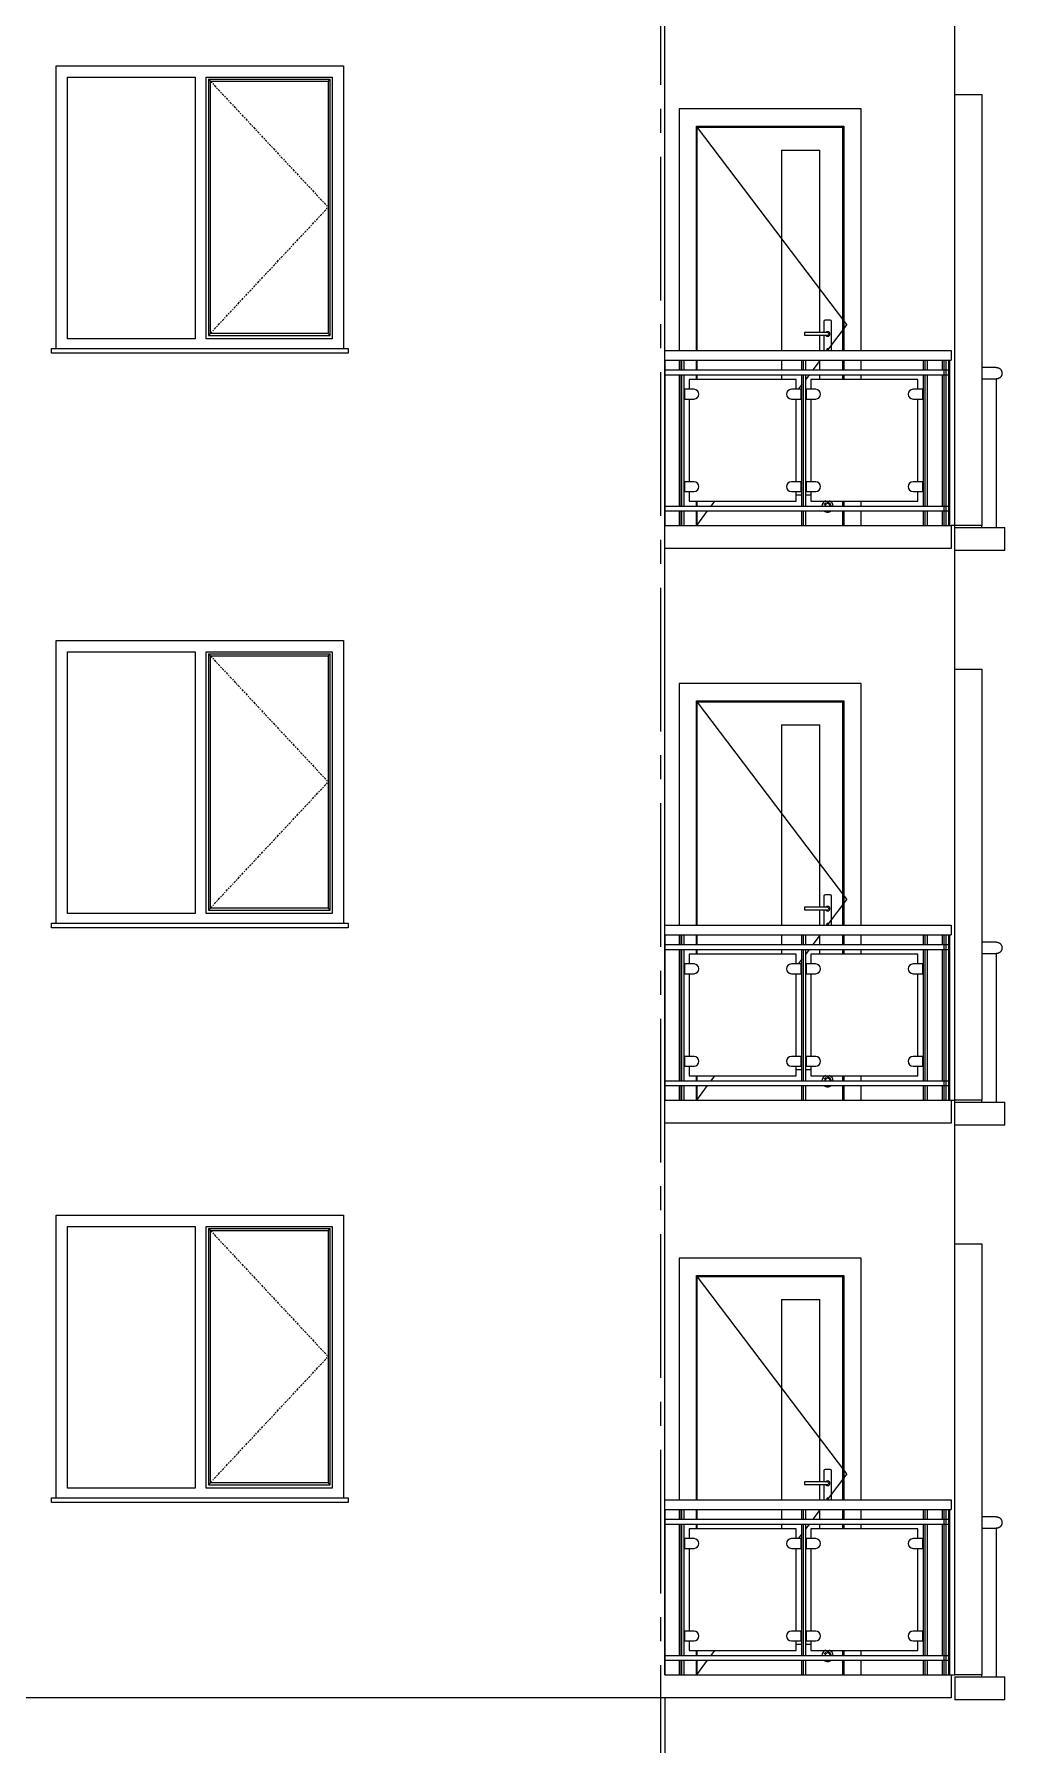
# Model space of a CAD drawing. Header units: millimetres. Extents: x 1373 to 40779, y 1939 to 6439.
# Drawn here: x 32062 to 32569, y 3839 to 4732 of the extents above; entities that cross this region are included whole.
import ezdxf

# ---------------------------------------------------------------- set-up
doc = ezdxf.new("R2010")
doc.units = ezdxf.units.MM
doc.linetypes.add('Center', pattern=[3, 1.2, -0.6, 0.6, -0.6])
doc.linetypes.add('IMPORT-CENTER2', pattern=[112.5, 75, -12.5, 12.5, -12.5])
for name, color, linetype, lineweight in [('A-DOOR', 31, 'Continuous', 18), ('A-DOOR-FRAM', 31, 'Continuous', 18), ('A-FLOR', 192, 'Continuous', 30), ('A-FLOR-HRAL', 11, 'Continuous', 18), ('A-GLAZ', 151, 'Continuous', 18), ('A-WALL', 20, 'Continuous', 9), ('S-GRID', 252, 'IMPORT-CENTER2', 5)]:
    doc.layers.add(name, color=color, linetype=linetype, lineweight=lineweight)

msp = doc.modelspace()

# ---------------------------------------------------------------- linework, layer by layer
at = {"layer": 'A-DOOR'}
for p, q in [((32486.24, 4580.76), (32407.74, 4684.26)), ((32484.24, 4683.76), (32408.24, 4683.76)), ((32408.24, 4567.2), (32408.24, 4683.76)), ((32484.24, 4683.76), (32484.24, 4567.2)), ((32452.24, 4671.76), (32452.24, 4567.2)), ((32452.24, 4671.76), (32472.24, 4671.76)), ((32472.24, 4576.42), (32472.24, 4671.76)), ((32474.24, 4582.28), (32474.24, 4576.44)), ((32477.57, 4582.95), (32474.91, 4582.95)), ((32478.24, 4567.2), (32478.24, 4582.28)), ((32475.24, 4576.46), (32464.24, 4576.46)), ((32464.24, 4576.46), (32464.24, 4575.76)), ((32464.24, 4575.76), (32464.24, 4575.06)), ((32464.24, 4575.06), (32475.24, 4575.06)), ((32472.24, 4567.2), (32472.24, 4575.08)), ((32474.24, 4575.08), (32474.24, 4567.2)), ((32475.25, 4576.46), (32475.24, 4576.46)), ((32475.24, 4575.06), (32475.28, 4575.06)), ((32475.29, 4576.46), (32475.25, 4576.46)), ((32475.28, 4575.06), (32475.32, 4575.06)), ((32475.33, 4576.46), (32475.29, 4576.46)), ((32475.32, 4575.06), (32475.36, 4575.06)), ((32475.37, 4576.46), (32475.33, 4576.46)), ((32475.36, 4575.06), (32475.4, 4575.06)), ((32475.41, 4576.46), (32475.37, 4576.46)), ((32475.4, 4575.06), (32475.44, 4575.06)), ((32475.45, 4576.46), (32475.41, 4576.46)), ((32475.44, 4575.06), (32475.48, 4575.06)), ((32475.49, 4576.46), (32475.45, 4576.46)), ((32475.48, 4575.06), (32475.52, 4575.06)), ((32475.53, 4576.46), (32475.49, 4576.46)), ((32475.52, 4575.06), (32475.56, 4575.06)), ((32475.57, 4576.46), (32475.53, 4576.46)), ((32475.56, 4575.06), (32475.59, 4575.06)), ((32475.6, 4576.46), (32475.57, 4576.46)), ((32475.59, 4575.06), (32475.63, 4575.06)), ((32475.64, 4576.46), (32475.6, 4576.46)), ((32475.63, 4575.06), (32475.67, 4575.06)), ((32475.68, 4576.46), (32475.64, 4576.46)), ((32475.67, 4575.06), (32475.7, 4575.06)), ((32475.71, 4576.46), (32475.68, 4576.46)), ((32475.7, 4575.06), (32475.74, 4575.06)), ((32475.75, 4576.46), (32475.71, 4576.46)), ((32475.74, 4575.06), (32475.77, 4575.06)), ((32475.78, 4576.46), (32475.75, 4576.46)), ((32475.77, 4575.06), (32475.81, 4575.06)), ((32475.82, 4576.46), (32475.78, 4576.46)), ((32475.81, 4575.06), (32475.84, 4575.06)), ((32475.85, 4576.46), (32475.82, 4576.46)), ((32475.84, 4575.06), (32475.87, 4575.06)), ((32475.88, 4576.46), (32475.85, 4576.46)), ((32475.87, 4575.06), (32475.9, 4575.06)), ((32475.91, 4576.46), (32475.88, 4576.46)), ((32475.9, 4575.06), (32475.93, 4575.06)), ((32475.94, 4576.46), (32475.91, 4576.46)), ((32475.93, 4575.06), (32475.96, 4575.06)), ((32475.97, 4576.46), (32475.94, 4576.46)), ((32475.96, 4575.06), (32475.99, 4575.06)), ((32475.99, 4576.46), (32475.97, 4576.46)), ((32476.02, 4576.46), (32475.99, 4576.46)), ((32475.99, 4575.06), (32476.01, 4575.06)), ((32476.01, 4575.06), (32476.04, 4575.06)), ((32476.04, 4576.46), (32476.02, 4576.46)), ((32476.07, 4576.46), (32476.04, 4576.46)), ((32476.04, 4575.06), (32476.06, 4575.06)), ((32476.06, 4575.06), (32476.08, 4575.06)), ((32476.09, 4576.46), (32476.07, 4576.46)), ((32476.08, 4575.06), (32476.1, 4575.06)), ((32476.11, 4576.46), (32476.09, 4576.46)), ((32486.24, 4580.76), (32476.1, 4567.2)), ((32476.1, 4575.06), (32476.12, 4575.06)), ((32476.13, 4576.46), (32476.11, 4576.46)), ((32476.12, 4575.06), (32476.14, 4575.06)), ((32476.15, 4576.46), (32476.13, 4576.46)), ((32476.14, 4575.06), (32476.16, 4575.06)), ((32476.16, 4576.46), (32476.15, 4576.46)), ((32476.18, 4576.46), (32476.16, 4576.46)), ((32476.16, 4575.06), (32476.17, 4575.06)), ((32476.17, 4575.06), (32476.19, 4575.06)), ((32476.19, 4576.46), (32476.18, 4576.46)), ((32476.2, 4576.46), (32476.19, 4576.46)), ((32476.19, 4575.06), (32476.2, 4575.06)), ((32476.21, 4576.46), (32476.2, 4576.46)), ((32476.2, 4575.06), (32476.21, 4575.06)), ((32476.22, 4576.46), (32476.21, 4576.46)), ((32476.21, 4575.06), (32476.22, 4575.06)), ((32476.23, 4576.46), (32476.22, 4576.46)), ((32476.22, 4575.06), (32476.23, 4575.06)), ((32476.24, 4576.46), (32476.23, 4576.46)), ((32476.23, 4576.46), (32476.23, 4576.46)), ((32476.23, 4575.06), (32476.23, 4575.06)), ((32476.23, 4575.06), (32476.24, 4575.06)), ((32476.24, 4576.46), (32476.24, 4576.46)), ((32476.24, 4576.46), (32476.24, 4576.46)), ((32476.24, 4575.06), (32476.24, 4575.06)), ((32476.24, 4575.06), (32476.24, 4575.06)), ((32408.24, 4557.04), (32408.24, 4562.12)), ((32408.24, 4551.96), (32408.24, 4554.5)), ((32452.24, 4562.12), (32452.24, 4557.04)), ((32452.24, 4554.5), (32452.24, 4551.96)), ((32466.61, 4554.5), (32464.66, 4551.9)), ((32472.31, 4562.12), (32468.51, 4557.04)), ((32472.24, 4557.04), (32472.24, 4562.12)), ((32472.24, 4551.96), (32472.24, 4554.5)), ((32484.24, 4562.12), (32484.24, 4557.04)), ((32484.24, 4554.5), (32484.24, 4551.96)), ((32462.76, 4549.35), (32460.91, 4546.88)), ((32413.44, 4483.38), (32407.74, 4475.76)), ((32408.24, 4485.92), (32408.24, 4488.46)), ((32408.24, 4475.76), (32408.24, 4483.38)), ((32417.24, 4488.46), (32415.34, 4485.92)), ((32459.9, 4491.76), (32462.76, 4491.76)), ((32464.66, 4491.76), (32467.52, 4491.76)), ((32484.24, 4488.46), (32484.24, 4485.92)), ((32484.24, 4483.38), (32484.24, 4475.76)), ((32486.24, 4280.76), (32407.74, 4384.26)), ((32484.24, 4383.76), (32408.24, 4383.76)), ((32408.24, 4267.2), (32408.24, 4383.76)), ((32484.24, 4383.76), (32484.24, 4267.2)), ((32452.24, 4371.76), (32452.24, 4267.2)), ((32452.24, 4371.76), (32472.24, 4371.76)), ((32472.24, 4276.42), (32472.24, 4371.76)), ((32474.24, 4282.28), (32474.24, 4276.43)), ((32477.57, 4282.95), (32474.91, 4282.95)), ((32486.24, 4280.76), (32476.1, 4267.2)), ((32478.24, 4267.2), (32478.24, 4282.28)), ((32475.24, 4276.46), (32464.24, 4276.46)), ((32464.24, 4276.46), (32464.24, 4275.76)), ((32464.24, 4275.76), (32464.24, 4275.06)), ((32464.24, 4275.06), (32475.24, 4275.06)), ((32472.24, 4267.2), (32472.24, 4275.08)), ((32474.24, 4275.08), (32474.24, 4267.2)), ((32475.25, 4276.46), (32475.24, 4276.46)), ((32475.24, 4275.06), (32475.28, 4275.06)), ((32475.29, 4276.46), (32475.25, 4276.46)), ((32475.28, 4275.06), (32475.32, 4275.06)), ((32475.33, 4276.46), (32475.29, 4276.46)), ((32475.32, 4275.06), (32475.36, 4275.06)), ((32475.37, 4276.46), (32475.33, 4276.46)), ((32475.36, 4275.06), (32475.4, 4275.06)), ((32475.41, 4276.46), (32475.37, 4276.46)), ((32475.4, 4275.06), (32475.44, 4275.06)), ((32475.45, 4276.46), (32475.41, 4276.46)), ((32475.44, 4275.06), (32475.48, 4275.06)), ((32475.49, 4276.46), (32475.45, 4276.46)), ((32475.48, 4275.06), (32475.52, 4275.06)), ((32475.53, 4276.46), (32475.49, 4276.46)), ((32475.52, 4275.06), (32475.56, 4275.06)), ((32475.57, 4276.46), (32475.53, 4276.46)), ((32475.56, 4275.06), (32475.59, 4275.06)), ((32475.6, 4276.46), (32475.57, 4276.46)), ((32475.59, 4275.06), (32475.63, 4275.06)), ((32475.64, 4276.46), (32475.6, 4276.46)), ((32475.63, 4275.06), (32475.67, 4275.06)), ((32475.68, 4276.46), (32475.64, 4276.46)), ((32475.67, 4275.06), (32475.7, 4275.06)), ((32475.71, 4276.46), (32475.68, 4276.46)), ((32475.7, 4275.06), (32475.74, 4275.06)), ((32475.75, 4276.46), (32475.71, 4276.46)), ((32475.74, 4275.06), (32475.77, 4275.06)), ((32475.78, 4276.46), (32475.75, 4276.46)), ((32475.77, 4275.06), (32475.81, 4275.06)), ((32475.82, 4276.46), (32475.78, 4276.46)), ((32475.81, 4275.06), (32475.84, 4275.06)), ((32475.85, 4276.46), (32475.82, 4276.46)), ((32475.84, 4275.06), (32475.87, 4275.06)), ((32475.88, 4276.46), (32475.85, 4276.46)), ((32475.87, 4275.06), (32475.9, 4275.06)), ((32475.91, 4276.46), (32475.88, 4276.46)), ((32475.9, 4275.06), (32475.93, 4275.06)), ((32475.94, 4276.46), (32475.91, 4276.46)), ((32475.93, 4275.06), (32475.96, 4275.06)), ((32475.97, 4276.46), (32475.94, 4276.46)), ((32475.96, 4275.06), (32475.99, 4275.06)), ((32475.99, 4276.46), (32475.97, 4276.46)), ((32476.02, 4276.46), (32475.99, 4276.46)), ((32475.99, 4275.06), (32476.01, 4275.06)), ((32476.01, 4275.06), (32476.04, 4275.06)), ((32476.04, 4276.46), (32476.02, 4276.46)), ((32476.07, 4276.46), (32476.04, 4276.46)), ((32476.04, 4275.06), (32476.06, 4275.06)), ((32476.06, 4275.06), (32476.08, 4275.06)), ((32476.09, 4276.46), (32476.07, 4276.46)), ((32476.08, 4275.06), (32476.1, 4275.06)), ((32476.11, 4276.46), (32476.09, 4276.46)), ((32476.1, 4275.06), (32476.12, 4275.06)), ((32476.13, 4276.46), (32476.11, 4276.46)), ((32476.12, 4275.06), (32476.14, 4275.06)), ((32476.15, 4276.46), (32476.13, 4276.46)), ((32476.14, 4275.06), (32476.16, 4275.06)), ((32476.16, 4276.46), (32476.15, 4276.46)), ((32476.18, 4276.46), (32476.16, 4276.46)), ((32476.16, 4275.06), (32476.17, 4275.06)), ((32476.17, 4275.06), (32476.19, 4275.06)), ((32476.19, 4276.46), (32476.18, 4276.46)), ((32476.2, 4276.46), (32476.19, 4276.46)), ((32476.19, 4275.06), (32476.2, 4275.06)), ((32476.21, 4276.46), (32476.2, 4276.46)), ((32476.2, 4275.06), (32476.21, 4275.06)), ((32476.22, 4276.46), (32476.21, 4276.46)), ((32476.21, 4275.06), (32476.22, 4275.06)), ((32476.23, 4276.46), (32476.22, 4276.46)), ((32476.22, 4275.06), (32476.23, 4275.06)), ((32476.24, 4276.46), (32476.23, 4276.46)), ((32476.23, 4276.46), (32476.23, 4276.46)), ((32476.23, 4275.06), (32476.23, 4275.06)), ((32476.23, 4275.06), (32476.24, 4275.06)), ((32476.24, 4276.46), (32476.24, 4276.46)), ((32476.24, 4276.46), (32476.24, 4276.46)), ((32476.24, 4275.06), (32476.24, 4275.06)), ((32476.24, 4275.06), (32476.24, 4275.06)), ((32408.24, 4257.04), (32408.24, 4262.12)), ((32452.24, 4262.12), (32452.24, 4257.04)), ((32472.31, 4262.12), (32468.51, 4257.04)), ((32472.24, 4257.04), (32472.24, 4262.12)), ((32484.24, 4262.12), (32484.24, 4257.04)), ((32408.24, 4251.96), (32408.24, 4254.5)), ((32452.24, 4254.5), (32452.24, 4251.96)), ((32466.61, 4254.5), (32464.66, 4251.9)), ((32472.24, 4251.96), (32472.24, 4254.5)), ((32484.24, 4254.5), (32484.24, 4251.96)), ((32462.76, 4249.35), (32460.91, 4246.88)), ((32408.24, 4185.92), (32408.24, 4188.46)), ((32417.24, 4188.46), (32415.34, 4185.92)), ((32459.9, 4191.76), (32462.76, 4191.76)), ((32464.66, 4191.76), (32467.52, 4191.76)), ((32484.24, 4188.46), (32484.24, 4185.92)), ((32413.44, 4183.38), (32407.74, 4175.76)), ((32408.24, 4175.76), (32408.24, 4183.38)), ((32484.24, 4183.38), (32484.24, 4175.76)), ((32486.24, 3980.76), (32407.74, 4084.26)), ((32484.24, 4083.76), (32408.24, 4083.76)), ((32408.24, 3967.2), (32408.24, 4083.76)), ((32484.24, 4083.76), (32484.24, 3967.2)), ((32452.24, 4071.76), (32452.24, 3967.2)), ((32452.24, 4071.76), (32472.24, 4071.76)), ((32472.24, 3976.42), (32472.24, 4071.76)), ((32477.57, 3982.95), (32474.91, 3982.95)), ((32475.24, 3976.46), (32464.24, 3976.46)), ((32464.24, 3976.46), (32464.24, 3975.76)), ((32464.24, 3975.76), (32464.24, 3975.06)), ((32464.24, 3975.06), (32475.24, 3975.06)), ((32472.24, 3967.2), (32472.24, 3975.08)), ((32474.24, 3982.28), (32474.24, 3976.43)), ((32474.24, 3975.08), (32474.24, 3967.2)), ((32475.25, 3976.46), (32475.24, 3976.46)), ((32475.24, 3975.06), (32475.28, 3975.06)), ((32475.29, 3976.46), (32475.25, 3976.46)), ((32475.28, 3975.06), (32475.32, 3975.06)), ((32475.33, 3976.46), (32475.29, 3976.46)), ((32475.32, 3975.06), (32475.36, 3975.06)), ((32475.37, 3976.46), (32475.33, 3976.46)), ((32475.36, 3975.06), (32475.4, 3975.06)), ((32475.41, 3976.46), (32475.37, 3976.46)), ((32475.4, 3975.06), (32475.44, 3975.06)), ((32475.45, 3976.46), (32475.41, 3976.46)), ((32475.44, 3975.06), (32475.48, 3975.06)), ((32475.49, 3976.46), (32475.45, 3976.46)), ((32475.48, 3975.06), (32475.52, 3975.06)), ((32475.53, 3976.46), (32475.49, 3976.46)), ((32475.52, 3975.06), (32475.56, 3975.06)), ((32475.57, 3976.46), (32475.53, 3976.46)), ((32475.56, 3975.06), (32475.59, 3975.06)), ((32475.6, 3976.46), (32475.57, 3976.46)), ((32475.59, 3975.06), (32475.63, 3975.06)), ((32475.64, 3976.46), (32475.6, 3976.46)), ((32475.63, 3975.06), (32475.67, 3975.06)), ((32475.68, 3976.46), (32475.64, 3976.46)), ((32475.67, 3975.06), (32475.7, 3975.06)), ((32475.71, 3976.46), (32475.68, 3976.46)), ((32475.7, 3975.06), (32475.74, 3975.06)), ((32475.75, 3976.46), (32475.71, 3976.46)), ((32475.74, 3975.06), (32475.77, 3975.06)), ((32475.78, 3976.46), (32475.75, 3976.46)), ((32475.77, 3975.06), (32475.81, 3975.06)), ((32475.82, 3976.46), (32475.78, 3976.46)), ((32475.81, 3975.06), (32475.84, 3975.06)), ((32475.85, 3976.46), (32475.82, 3976.46)), ((32475.84, 3975.06), (32475.87, 3975.06)), ((32475.88, 3976.46), (32475.85, 3976.46)), ((32475.87, 3975.06), (32475.9, 3975.06)), ((32475.91, 3976.46), (32475.88, 3976.46)), ((32475.9, 3975.06), (32475.93, 3975.06)), ((32475.94, 3976.46), (32475.91, 3976.46)), ((32475.93, 3975.06), (32475.96, 3975.06)), ((32475.97, 3976.46), (32475.94, 3976.46)), ((32475.96, 3975.06), (32475.99, 3975.06)), ((32475.99, 3976.46), (32475.97, 3976.46)), ((32476.02, 3976.46), (32475.99, 3976.46)), ((32475.99, 3975.06), (32476.01, 3975.06)), ((32476.01, 3975.06), (32476.04, 3975.06)), ((32476.04, 3976.46), (32476.02, 3976.46)), ((32476.07, 3976.46), (32476.04, 3976.46)), ((32476.04, 3975.06), (32476.06, 3975.06)), ((32476.06, 3975.06), (32476.08, 3975.06)), ((32476.09, 3976.46), (32476.07, 3976.46)), ((32476.08, 3975.06), (32476.1, 3975.06)), ((32476.11, 3976.46), (32476.09, 3976.46)), ((32486.24, 3980.76), (32476.1, 3967.2)), ((32476.1, 3975.06), (32476.12, 3975.06)), ((32476.13, 3976.46), (32476.11, 3976.46)), ((32476.12, 3975.06), (32476.14, 3975.06)), ((32476.15, 3976.46), (32476.13, 3976.46)), ((32476.14, 3975.06), (32476.16, 3975.06)), ((32476.16, 3976.46), (32476.15, 3976.46)), ((32476.18, 3976.46), (32476.16, 3976.46)), ((32476.16, 3975.06), (32476.17, 3975.06)), ((32476.17, 3975.06), (32476.19, 3975.06)), ((32476.19, 3976.46), (32476.18, 3976.46)), ((32476.2, 3976.46), (32476.19, 3976.46)), ((32476.19, 3975.06), (32476.2, 3975.06)), ((32476.21, 3976.46), (32476.2, 3976.46)), ((32476.2, 3975.06), (32476.21, 3975.06)), ((32476.22, 3976.46), (32476.21, 3976.46)), ((32476.21, 3975.06), (32476.22, 3975.06)), ((32476.23, 3976.46), (32476.22, 3976.46)), ((32476.22, 3975.06), (32476.23, 3975.06)), ((32476.24, 3976.46), (32476.23, 3976.46)), ((32476.23, 3976.46), (32476.23, 3976.46)), ((32476.23, 3975.06), (32476.23, 3975.06)), ((32476.23, 3975.06), (32476.24, 3975.06)), ((32476.24, 3976.46), (32476.24, 3976.46)), ((32476.24, 3976.46), (32476.24, 3976.46)), ((32476.24, 3975.06), (32476.24, 3975.06)), ((32476.24, 3975.06), (32476.24, 3975.06)), ((32478.24, 3967.2), (32478.24, 3982.28)), ((32408.24, 3957.04), (32408.24, 3962.12)), ((32452.24, 3962.12), (32452.24, 3957.04)), ((32472.31, 3962.12), (32468.51, 3957.04)), ((32472.24, 3957.04), (32472.24, 3962.12)), ((32484.24, 3962.12), (32484.24, 3957.04)), ((32408.24, 3951.96), (32408.24, 3954.5)), ((32452.24, 3954.5), (32452.24, 3951.96)), ((32462.76, 3949.35), (32460.91, 3946.88)), ((32466.61, 3954.5), (32464.66, 3951.9)), ((32472.24, 3951.96), (32472.24, 3954.5)), ((32484.24, 3954.5), (32484.24, 3951.96)), ((32408.24, 3885.92), (32408.24, 3888.46)), ((32417.24, 3888.46), (32415.34, 3885.92)), ((32459.9, 3891.76), (32462.76, 3891.76)), ((32464.66, 3891.76), (32467.52, 3891.76)), ((32484.24, 3888.46), (32484.24, 3885.92)), ((32413.44, 3883.38), (32407.74, 3875.76)), ((32408.24, 3875.76), (32408.24, 3883.38)), ((32484.24, 3883.38), (32484.24, 3875.76))]:
    msp.add_line(p, q, dxfattribs=at)
for centre, radius, start, end in [((32474.91, 4582.28), 0.668, 90, 180), ((32474.91, 4582.28), 0.668, 90, 150), ((32477.57, 4582.28), 0.668, 0, 90), ((32477.57, 4582.28), 0.668, 30, 90), ((32476.24, 4575.76), 1.22, 0, 146.06559), ((32476.24, 4575.76), 1.22, 135, 146.06559), ((32476.24, 4575.76), 1.22, 213.86675, 0), ((32476.24, 4575.76), 1.22, 213.86675, 225), ((32476.24, 4575.76), 1.22, 228.37755, 255), ((32476.24, 4575.76), 1.22, 90, 120), ((32476.24, 4575.76), 0.7, 255, 300), ((32476.24, 4575.76), 0.7, 60, 104.28219), ((32476.24, 4575.76), 1.22, 270, 300), ((32476.24, 4575.76), 1.22, 45, 75), ((32476.24, 4575.76), 0.7, 0, 30), ((32476.24, 4575.76), 0.7, 330, 0), ((32476.24, 4575.76), 1.22, 318.01192, 345), ((32476.24, 4567.59), 0.5, 315, 225), ((32476.24, 4485.76), 3, 108.84984, 176.89337), ((32476.24, 4485.76), 3, 234, 270), ((32476.24, 4485.76), 1.98, 120.30198, 150.87474), ((32476.24, 4485.76), 1.5, 90, 173.21177), ((32476.24, 4485.76), 1.98, 90, 105.04376), ((32476.24, 4485.76), 1.98, 5.14943, 90), ((32476.24, 4485.76), 1.5, 6.78823, 90), ((32476.24, 4485.76), 3, 270, 306), ((32476.24, 4485.76), 3, 3.10663, 71.15016), ((32474.91, 4282.28), 0.668, 90, 180), ((32474.91, 4282.28), 0.668, 90, 150), ((32477.57, 4282.28), 0.668, 0, 90), ((32477.57, 4282.28), 0.668, 30, 90), ((32476.24, 4275.76), 1.22, 0, 146.13631), ((32476.24, 4275.76), 1.22, 135, 146.13631), ((32476.24, 4275.76), 1.22, 213.86675, 0), ((32476.24, 4275.76), 1.22, 213.86675, 255), ((32476.24, 4275.76), 1.22, 90, 118.07286), ((32476.24, 4275.76), 0.7, 60, 105), ((32476.24, 4275.76), 0.7, 255, 300), ((32476.24, 4275.76), 1.22, 270, 300), ((32476.24, 4275.76), 1.22, 45, 75), ((32476.24, 4275.76), 0.7, 0, 30), ((32476.24, 4275.76), 0.7, 330, 0), ((32476.24, 4275.76), 1.22, 318.01192, 345), ((32476.24, 4267.59), 0.5, 315, 225), ((32476.24, 4185.76), 3, 108.84984, 176.89337), ((32476.24, 4185.76), 3, 3.10663, 71.15016), ((32476.24, 4185.76), 3, 234, 270), ((32476.24, 4185.76), 1.98, 120.30198, 150.87474), ((32476.24, 4185.76), 1.5, 90, 173.21177), ((32476.24, 4185.76), 1.98, 90, 105.04376), ((32476.24, 4185.76), 1.98, 5.14943, 90), ((32476.24, 4185.76), 1.5, 6.78823, 90), ((32476.24, 4185.76), 3, 270, 306), ((32474.91, 3982.28), 0.668, 90, 180), ((32474.91, 3982.28), 0.668, 90, 150), ((32477.57, 3982.28), 0.668, 0, 90), ((32477.57, 3982.28), 0.668, 30, 90), ((32476.24, 3975.76), 1.22, 0, 146.13631), ((32476.24, 3975.76), 1.22, 135, 146.13631), ((32476.24, 3975.76), 1.22, 213.86675, 0), ((32476.24, 3975.76), 1.22, 213.86675, 255), ((32476.24, 3975.76), 1.22, 90, 120), ((32476.24, 3975.76), 0.7, 60, 105), ((32476.24, 3975.76), 0.7, 255, 300), ((32476.24, 3975.76), 1.22, 270, 300), ((32476.24, 3975.76), 1.22, 45, 75), ((32476.24, 3975.76), 0.7, 0, 30), ((32476.24, 3975.76), 0.7, 330, 0), ((32476.24, 3975.76), 1.22, 318.01192, 345), ((32476.24, 3967.59), 0.5, 315, 225), ((32476.24, 3885.76), 3, 108.84984, 176.89337), ((32476.24, 3885.76), 1.98, 120.30198, 150.87474), ((32476.24, 3885.76), 1.5, 90, 173.21177), ((32476.24, 3885.76), 1.98, 90, 105.04376), ((32476.24, 3885.76), 1.98, 5.14943, 90), ((32476.24, 3885.76), 1.5, 6.78823, 90), ((32476.24, 3885.76), 3, 3.10663, 71.15016), ((32476.24, 3885.76), 3, 234, 270), ((32476.24, 3885.76), 3, 270, 306)]:
    msp.add_arc(centre, radius, start, end, dxfattribs=at)
at = {"layer": 'A-DOOR-FRAM'}
for p, q in [((32493.74, 4693.26), (32398.74, 4693.26)), ((32398.74, 4693.26), (32398.74, 4567.2)), ((32493.74, 4567.2), (32493.74, 4693.26)), ((32407.74, 4684.26), (32484.74, 4684.26)), ((32407.74, 4567.2), (32407.74, 4684.26)), ((32408.24, 4567.2), (32408.24, 4683.76)), ((32408.24, 4683.76), (32484.24, 4683.76)), ((32484.24, 4567.2), (32484.24, 4683.76)), ((32484.74, 4684.26), (32484.74, 4567.2)), ((32398.74, 4562.12), (32398.74, 4557.04)), ((32398.74, 4554.5), (32398.74, 4485.92)), ((32407.74, 4557.04), (32407.74, 4562.12)), ((32407.74, 4551.96), (32407.74, 4554.5)), ((32408.24, 4557.04), (32408.24, 4562.12)), ((32408.24, 4551.96), (32408.24, 4554.5)), ((32484.24, 4557.04), (32484.24, 4562.12)), ((32484.24, 4551.96), (32484.24, 4554.5)), ((32484.74, 4562.12), (32484.74, 4557.04)), ((32484.74, 4554.5), (32484.74, 4551.96)), ((32493.74, 4557.04), (32493.74, 4562.12)), ((32493.74, 4551.96), (32493.74, 4554.5)), ((32398.74, 4483.38), (32398.74, 4475.76)), ((32407.74, 4485.92), (32407.74, 4488.46)), ((32407.74, 4475.76), (32407.74, 4483.38)), ((32408.24, 4485.92), (32408.24, 4488.46)), ((32408.24, 4475.76), (32408.24, 4483.38)), ((32484.24, 4485.92), (32484.24, 4488.46)), ((32484.24, 4475.76), (32484.24, 4483.38)), ((32484.74, 4488.46), (32484.74, 4485.92)), ((32484.74, 4483.38), (32484.74, 4475.76)), ((32493.74, 4485.92), (32493.74, 4488.46)), ((32493.74, 4475.76), (32493.74, 4483.38)), ((32493.74, 4393.26), (32398.74, 4393.26)), ((32398.74, 4393.26), (32398.74, 4267.2)), ((32493.74, 4267.2), (32493.74, 4393.26)), ((32407.74, 4384.26), (32484.74, 4384.26)), ((32407.74, 4267.2), (32407.74, 4384.26)), ((32408.24, 4267.2), (32408.24, 4383.76)), ((32408.24, 4383.76), (32484.24, 4383.76)), ((32484.24, 4267.2), (32484.24, 4383.76)), ((32484.74, 4384.26), (32484.74, 4267.2)), ((32398.74, 4262.12), (32398.74, 4257.04)), ((32407.74, 4257.04), (32407.74, 4262.12)), ((32408.24, 4257.04), (32408.24, 4262.12)), ((32484.24, 4257.04), (32484.24, 4262.12)), ((32484.74, 4262.12), (32484.74, 4257.04)), ((32493.74, 4257.04), (32493.74, 4262.12)), ((32398.74, 4254.5), (32398.74, 4185.92)), ((32407.74, 4251.96), (32407.74, 4254.5)), ((32408.24, 4251.96), (32408.24, 4254.5)), ((32484.24, 4251.96), (32484.24, 4254.5)), ((32484.74, 4254.5), (32484.74, 4251.96)), ((32493.74, 4251.96), (32493.74, 4254.5)), ((32407.74, 4185.92), (32407.74, 4188.46)), ((32408.24, 4185.92), (32408.24, 4188.46)), ((32484.24, 4185.92), (32484.24, 4188.46)), ((32484.74, 4188.46), (32484.74, 4185.92)), ((32493.74, 4185.92), (32493.74, 4188.46)), ((32398.74, 4183.38), (32398.74, 4175.76)), ((32407.74, 4175.76), (32407.74, 4183.38)), ((32408.24, 4175.76), (32408.24, 4183.38)), ((32484.24, 4175.76), (32484.24, 4183.38)), ((32484.74, 4183.38), (32484.74, 4175.76)), ((32493.74, 4175.76), (32493.74, 4183.38)), ((32493.74, 4093.26), (32398.74, 4093.26)), ((32398.74, 4093.26), (32398.74, 3967.2)), ((32493.74, 3967.2), (32493.74, 4093.26)), ((32407.74, 4084.26), (32484.74, 4084.26)), ((32407.74, 3967.2), (32407.74, 4084.26)), ((32408.24, 3967.2), (32408.24, 4083.76)), ((32408.24, 4083.76), (32484.24, 4083.76)), ((32484.24, 3967.2), (32484.24, 4083.76)), ((32484.74, 4084.26), (32484.74, 3967.2)), ((32398.74, 3962.12), (32398.74, 3957.04)), ((32407.74, 3957.04), (32407.74, 3962.12)), ((32408.24, 3957.04), (32408.24, 3962.12)), ((32484.24, 3957.04), (32484.24, 3962.12)), ((32484.74, 3962.12), (32484.74, 3957.04)), ((32493.74, 3957.04), (32493.74, 3962.12)), ((32398.74, 3954.5), (32398.74, 3885.92)), ((32407.74, 3951.96), (32407.74, 3954.5)), ((32408.24, 3951.96), (32408.24, 3954.5)), ((32484.24, 3951.96), (32484.24, 3954.5)), ((32484.74, 3954.5), (32484.74, 3951.96)), ((32493.74, 3951.96), (32493.74, 3954.5)), ((32407.74, 3885.92), (32407.74, 3888.46)), ((32408.24, 3885.92), (32408.24, 3888.46)), ((32484.24, 3885.92), (32484.24, 3888.46)), ((32484.74, 3888.46), (32484.74, 3885.92)), ((32493.74, 3885.92), (32493.74, 3888.46)), ((32398.74, 3883.38), (32398.74, 3875.76)), ((32407.74, 3875.76), (32407.74, 3883.38)), ((32408.24, 3875.76), (32408.24, 3883.38)), ((32484.24, 3875.76), (32484.24, 3883.38)), ((32484.74, 3883.38), (32484.74, 3875.76)), ((32493.74, 3875.76), (32493.74, 3883.38))]:
    msp.add_line(p, q, dxfattribs=at)
at = {"layer": 'A-FLOR', "color": 1, "lineweight": 20}
for p, q in [((32391.24, 4475.76), (32540.72, 4475.76)), ((32540.72, 4475.76), (32540.72, 4463.76)), ((32540.72, 4463.76), (32391.24, 4463.76)), ((32391.24, 4175.76), (32540.72, 4175.76)), ((32540.72, 4175.76), (32540.72, 4163.76)), ((32540.72, 4163.76), (32391.24, 4163.76)), ((32391.24, 3875.76), (32540.72, 3875.76)), ((32540.72, 3875.76), (32540.72, 3863.76)), ((32540.72, 3863.76), (30756.82, 3863.76))]:
    msp.add_line(p, q, dxfattribs=at)
at = {"layer": 'A-FLOR-HRAL'}
for p, q in [((32391.24, 4567.2), (32540.72, 4567.2)), ((32540.72, 4567.2), (32540.72, 4562.12)), ((32391.24, 4562.12), (32540.72, 4562.12)), ((32391.24, 4557.04), (32539.45, 4557.04)), ((32391.24, 4554.5), (32539.45, 4554.5)), ((32391.46, 4475.76), (32391.46, 4562.12)), ((32399.26, 4557.04), (32399.26, 4562.12)), ((32399.26, 4485.92), (32399.26, 4554.5)), ((32401.16, 4562.12), (32401.16, 4557.04)), ((32401.16, 4554.5), (32401.16, 4485.92)), ((32462.76, 4557.04), (32462.76, 4562.12)), ((32462.76, 4485.92), (32462.76, 4554.5)), ((32464.66, 4562.12), (32464.66, 4557.04)), ((32464.66, 4554.5), (32464.66, 4485.92)), ((32526.26, 4557.04), (32526.26, 4562.12)), ((32526.26, 4485.92), (32526.26, 4554.5)), ((32528.16, 4562.12), (32528.16, 4557.04)), ((32528.16, 4554.5), (32528.16, 4485.92)), ((32536.27, 4557.04), (32536.27, 4562.12)), ((32536.27, 4485.92), (32536.27, 4554.5)), ((32536.91, 4562.12), (32536.91, 4475.76)), ((32538.18, 4475.76), (32538.18, 4562.12)), ((32539.45, 4475.76), (32539.45, 4562.12)), ((32539.45, 4557.04), (32539.45, 4554.5)), ((32540.08, 4475.76), (32540.08, 4562.12)), ((32406.56, 4546.88), (32401.48, 4546.88)), ((32401.48, 4546.88), (32401.48, 4541.8)), ((32459.9, 4551.96), (32404.02, 4551.96)), ((32404.02, 4551.96), (32404.02, 4546.88)), ((32462.44, 4546.88), (32457.36, 4546.88)), ((32459.9, 4546.88), (32459.9, 4551.96)), ((32462.44, 4541.8), (32462.44, 4546.88)), ((32470.06, 4546.88), (32464.98, 4546.88)), ((32464.98, 4546.88), (32464.98, 4541.8)), ((32523.4, 4551.96), (32467.52, 4551.96)), ((32467.52, 4551.96), (32467.52, 4546.88)), ((32525.94, 4546.88), (32520.86, 4546.88)), ((32523.4, 4546.88), (32523.4, 4551.96)), ((32525.94, 4541.8), (32525.94, 4546.88)), ((32401.48, 4541.8), (32406.56, 4541.8)), ((32404.02, 4541.8), (32404.02, 4498.62)), ((32457.36, 4541.8), (32462.44, 4541.8)), ((32459.9, 4498.62), (32459.9, 4541.8)), ((32464.98, 4541.8), (32470.06, 4541.8)), ((32467.52, 4541.8), (32467.52, 4498.62)), ((32520.86, 4541.8), (32525.94, 4541.8)), ((32523.4, 4498.62), (32523.4, 4541.8)), ((32406.56, 4498.62), (32401.48, 4498.62)), ((32401.48, 4498.62), (32401.48, 4493.54)), ((32401.48, 4493.54), (32406.56, 4493.54)), ((32404.02, 4493.54), (32404.02, 4488.46)), ((32462.44, 4498.62), (32457.36, 4498.62)), ((32457.36, 4493.54), (32462.44, 4493.54)), ((32459.9, 4488.46), (32459.9, 4493.54)), ((32462.44, 4493.54), (32462.44, 4498.62)), ((32470.06, 4498.62), (32464.98, 4498.62)), ((32464.98, 4498.62), (32464.98, 4493.54)), ((32464.98, 4493.54), (32470.06, 4493.54)), ((32467.52, 4493.54), (32467.52, 4488.46)), ((32525.94, 4498.62), (32520.86, 4498.62)), ((32520.86, 4493.54), (32525.94, 4493.54)), ((32523.4, 4488.46), (32523.4, 4493.54)), ((32525.94, 4493.54), (32525.94, 4498.62)), ((32391.24, 4485.92), (32539.45, 4485.92)), ((32391.24, 4483.38), (32539.45, 4483.38)), ((32399.26, 4475.76), (32399.26, 4483.38)), ((32401.16, 4483.38), (32401.16, 4475.76)), ((32404.02, 4488.46), (32459.9, 4488.46)), ((32462.76, 4475.76), (32462.76, 4483.38)), ((32464.66, 4483.38), (32464.66, 4475.76)), ((32467.52, 4488.46), (32523.4, 4488.46)), ((32526.26, 4475.76), (32526.26, 4483.38)), ((32528.16, 4483.38), (32528.16, 4475.76)), ((32536.27, 4475.76), (32536.27, 4483.38)), ((32539.45, 4485.92), (32539.45, 4483.38)), ((32391.24, 4267.2), (32540.72, 4267.2)), ((32391.24, 4262.12), (32540.72, 4262.12)), ((32391.46, 4175.76), (32391.46, 4262.12)), ((32399.26, 4257.04), (32399.26, 4262.12)), ((32401.16, 4262.12), (32401.16, 4257.04)), ((32462.76, 4257.04), (32462.76, 4262.12)), ((32464.66, 4262.12), (32464.66, 4257.04)), ((32526.26, 4257.04), (32526.26, 4262.12)), ((32528.16, 4262.12), (32528.16, 4257.04)), ((32536.27, 4257.04), (32536.27, 4262.12)), ((32536.91, 4262.12), (32536.91, 4175.76)), ((32538.18, 4175.76), (32538.18, 4262.12)), ((32539.45, 4175.76), (32539.45, 4262.12)), ((32540.08, 4175.76), (32540.08, 4262.12)), ((32540.72, 4267.2), (32540.72, 4262.12)), ((32391.24, 4257.04), (32539.45, 4257.04)), ((32391.24, 4254.5), (32539.45, 4254.5)), ((32399.26, 4185.92), (32399.26, 4254.5)), ((32401.16, 4254.5), (32401.16, 4185.92)), ((32459.9, 4251.96), (32404.02, 4251.96)), ((32404.02, 4251.96), (32404.02, 4246.88)), ((32459.9, 4246.88), (32459.9, 4251.96)), ((32462.76, 4185.92), (32462.76, 4254.5)), ((32464.66, 4254.5), (32464.66, 4185.92)), ((32523.4, 4251.96), (32467.52, 4251.96)), ((32467.52, 4251.96), (32467.52, 4246.88)), ((32523.4, 4246.88), (32523.4, 4251.96)), ((32526.26, 4185.92), (32526.26, 4254.5)), ((32528.16, 4254.5), (32528.16, 4185.92)), ((32536.27, 4185.92), (32536.27, 4254.5)), ((32539.45, 4257.04), (32539.45, 4254.5)), ((32406.56, 4246.88), (32401.48, 4246.88)), ((32401.48, 4246.88), (32401.48, 4241.8)), ((32401.48, 4241.8), (32406.56, 4241.8)), ((32404.02, 4241.8), (32404.02, 4198.62)), ((32462.44, 4246.88), (32457.36, 4246.88)), ((32457.36, 4241.8), (32462.44, 4241.8)), ((32459.9, 4198.62), (32459.9, 4241.8)), ((32462.44, 4241.8), (32462.44, 4246.88)), ((32470.06, 4246.88), (32464.98, 4246.88)), ((32464.98, 4246.88), (32464.98, 4241.8)), ((32464.98, 4241.8), (32470.06, 4241.8)), ((32467.52, 4241.8), (32467.52, 4198.62)), ((32525.94, 4246.88), (32520.86, 4246.88)), ((32520.86, 4241.8), (32525.94, 4241.8)), ((32523.4, 4198.62), (32523.4, 4241.8)), ((32525.94, 4241.8), (32525.94, 4246.88)), ((32406.56, 4198.62), (32401.48, 4198.62)), ((32401.48, 4198.62), (32401.48, 4193.54)), ((32462.44, 4198.62), (32457.36, 4198.62)), ((32462.44, 4193.54), (32462.44, 4198.62)), ((32470.06, 4198.62), (32464.98, 4198.62)), ((32464.98, 4198.62), (32464.98, 4193.54)), ((32525.94, 4198.62), (32520.86, 4198.62)), ((32525.94, 4193.54), (32525.94, 4198.62)), ((32401.48, 4193.54), (32406.56, 4193.54)), ((32404.02, 4193.54), (32404.02, 4188.46)), ((32404.02, 4188.46), (32459.9, 4188.46)), ((32457.36, 4193.54), (32462.44, 4193.54)), ((32459.9, 4188.46), (32459.9, 4193.54)), ((32464.98, 4193.54), (32470.06, 4193.54)), ((32467.52, 4193.54), (32467.52, 4188.46)), ((32467.52, 4188.46), (32523.4, 4188.46)), ((32520.86, 4193.54), (32525.94, 4193.54)), ((32523.4, 4188.46), (32523.4, 4193.54)), ((32391.24, 4185.92), (32539.45, 4185.92)), ((32391.24, 4183.38), (32539.45, 4183.38)), ((32399.26, 4175.76), (32399.26, 4183.38)), ((32401.16, 4183.38), (32401.16, 4175.76)), ((32462.76, 4175.76), (32462.76, 4183.38)), ((32464.66, 4183.38), (32464.66, 4175.76)), ((32526.26, 4175.76), (32526.26, 4183.38)), ((32528.16, 4183.38), (32528.16, 4175.76)), ((32536.27, 4175.76), (32536.27, 4183.38)), ((32539.45, 4185.92), (32539.45, 4183.38)), ((32391.24, 3967.2), (32540.72, 3967.2)), ((32540.72, 3967.2), (32540.72, 3962.12)), ((32391.24, 3962.12), (32540.72, 3962.12)), ((32391.24, 3957.04), (32539.45, 3957.04)), ((32391.46, 3875.76), (32391.46, 3962.12)), ((32399.26, 3957.04), (32399.26, 3962.12)), ((32401.16, 3962.12), (32401.16, 3957.04)), ((32462.76, 3957.04), (32462.76, 3962.12)), ((32464.66, 3962.12), (32464.66, 3957.04)), ((32526.26, 3957.04), (32526.26, 3962.12)), ((32528.16, 3962.12), (32528.16, 3957.04)), ((32536.27, 3957.04), (32536.27, 3962.12)), ((32536.91, 3962.12), (32536.91, 3875.76)), ((32538.18, 3875.76), (32538.18, 3962.12)), ((32539.45, 3875.76), (32539.45, 3962.12)), ((32539.45, 3957.04), (32539.45, 3954.5)), ((32540.08, 3875.76), (32540.08, 3962.12)), ((32391.24, 3954.5), (32539.45, 3954.5)), ((32399.26, 3885.92), (32399.26, 3954.5)), ((32401.16, 3954.5), (32401.16, 3885.92)), ((32459.9, 3951.96), (32404.02, 3951.96)), ((32404.02, 3951.96), (32404.02, 3946.88)), ((32459.9, 3946.88), (32459.9, 3951.96)), ((32462.76, 3885.92), (32462.76, 3954.5)), ((32464.66, 3954.5), (32464.66, 3885.92)), ((32523.4, 3951.96), (32467.52, 3951.96)), ((32467.52, 3951.96), (32467.52, 3946.88)), ((32523.4, 3946.88), (32523.4, 3951.96)), ((32526.26, 3885.92), (32526.26, 3954.5)), ((32528.16, 3954.5), (32528.16, 3885.92)), ((32536.27, 3885.92), (32536.27, 3954.5)), ((32406.56, 3946.88), (32401.48, 3946.88)), ((32401.48, 3946.88), (32401.48, 3941.8)), ((32401.48, 3941.8), (32406.56, 3941.8)), ((32404.02, 3941.8), (32404.02, 3898.62)), ((32462.44, 3946.88), (32457.36, 3946.88)), ((32457.36, 3941.8), (32462.44, 3941.8)), ((32459.9, 3898.62), (32459.9, 3941.8)), ((32462.44, 3941.8), (32462.44, 3946.88)), ((32470.06, 3946.88), (32464.98, 3946.88)), ((32464.98, 3946.88), (32464.98, 3941.8)), ((32464.98, 3941.8), (32470.06, 3941.8)), ((32467.52, 3941.8), (32467.52, 3898.62)), ((32525.94, 3946.88), (32520.86, 3946.88)), ((32520.86, 3941.8), (32525.94, 3941.8)), ((32523.4, 3898.62), (32523.4, 3941.8)), ((32525.94, 3941.8), (32525.94, 3946.88)), ((32406.56, 3898.62), (32401.48, 3898.62)), ((32401.48, 3898.62), (32401.48, 3893.54)), ((32401.48, 3893.54), (32406.56, 3893.54)), ((32404.02, 3893.54), (32404.02, 3888.46)), ((32462.44, 3898.62), (32457.36, 3898.62)), ((32457.36, 3893.54), (32462.44, 3893.54)), ((32459.9, 3888.46), (32459.9, 3893.54)), ((32462.44, 3893.54), (32462.44, 3898.62)), ((32470.06, 3898.62), (32464.98, 3898.62)), ((32464.98, 3898.62), (32464.98, 3893.54)), ((32464.98, 3893.54), (32470.06, 3893.54)), ((32467.52, 3893.54), (32467.52, 3888.46)), ((32525.94, 3898.62), (32520.86, 3898.62)), ((32520.86, 3893.54), (32525.94, 3893.54)), ((32523.4, 3888.46), (32523.4, 3893.54)), ((32525.94, 3893.54), (32525.94, 3898.62)), ((32391.24, 3885.92), (32539.45, 3885.92)), ((32404.02, 3888.46), (32459.9, 3888.46)), ((32467.52, 3888.46), (32523.4, 3888.46)), ((32539.45, 3885.92), (32539.45, 3883.38)), ((32391.24, 3883.38), (32539.45, 3883.38)), ((32399.26, 3875.76), (32399.26, 3883.38)), ((32401.16, 3883.38), (32401.16, 3875.76)), ((32462.76, 3875.76), (32462.76, 3883.38)), ((32464.66, 3883.38), (32464.66, 3875.76)), ((32526.26, 3875.76), (32526.26, 3883.38)), ((32528.16, 3883.38), (32528.16, 3875.76)), ((32536.27, 3875.76), (32536.27, 3883.38))]:
    msp.add_line(p, q, dxfattribs=at)
at = {"layer": 'A-FLOR-HRAL', "linetype": 'Continuous'}
for p, q in [((32400.21, 4557.04), (32400.21, 4562.12)), ((32400.21, 4485.92), (32400.21, 4554.5)), ((32463.71, 4557.04), (32463.71, 4562.12)), ((32463.71, 4485.92), (32463.71, 4554.5)), ((32527.21, 4557.04), (32527.21, 4562.12)), ((32527.21, 4485.92), (32527.21, 4554.5)), ((32400.21, 4475.76), (32400.21, 4483.38)), ((32463.71, 4475.76), (32463.71, 4483.38)), ((32527.21, 4475.76), (32527.21, 4483.38)), ((32400.21, 4257.04), (32400.21, 4262.12)), ((32463.71, 4257.04), (32463.71, 4262.12)), ((32527.21, 4257.04), (32527.21, 4262.12)), ((32400.21, 4185.92), (32400.21, 4254.5)), ((32463.71, 4185.92), (32463.71, 4254.5)), ((32527.21, 4185.92), (32527.21, 4254.5)), ((32400.21, 4175.76), (32400.21, 4183.38)), ((32463.71, 4175.76), (32463.71, 4183.38)), ((32527.21, 4175.76), (32527.21, 4183.38)), ((32400.21, 3957.04), (32400.21, 3962.12)), ((32463.71, 3957.04), (32463.71, 3962.12)), ((32527.21, 3957.04), (32527.21, 3962.12)), ((32400.21, 3885.92), (32400.21, 3954.5)), ((32463.71, 3885.92), (32463.71, 3954.5)), ((32527.21, 3885.92), (32527.21, 3954.5)), ((32400.21, 3875.76), (32400.21, 3883.38)), ((32463.71, 3875.76), (32463.71, 3883.38)), ((32527.21, 3875.76), (32527.21, 3883.38))]:
    msp.add_line(p, q, dxfattribs=at)
at = {"layer": 'A-FLOR-HRAL'}
for centre, start, end in [((32406.56, 4544.34), 270, 90), ((32457.36, 4544.34), 90, 270), ((32470.06, 4544.34), 270, 90), ((32520.86, 4544.34), 90, 270), ((32406.56, 4496.08), 270, 90), ((32457.36, 4496.08), 90, 270), ((32470.06, 4496.08), 270, 90), ((32520.86, 4496.08), 90, 270), ((32406.56, 4244.34), 270, 90), ((32457.36, 4244.34), 90, 270), ((32470.06, 4244.34), 270, 90), ((32520.86, 4244.34), 90, 270), ((32406.56, 4196.08), 270, 90), ((32457.36, 4196.08), 90, 270), ((32470.06, 4196.08), 270, 90), ((32520.86, 4196.08), 90, 270), ((32406.56, 3944.34), 270, 90), ((32457.36, 3944.34), 90, 270), ((32470.06, 3944.34), 270, 90), ((32520.86, 3944.34), 90, 270), ((32406.56, 3896.08), 270, 90), ((32457.36, 3896.08), 90, 270), ((32470.06, 3896.08), 270, 90), ((32520.86, 3896.08), 90, 270)]:
    msp.add_arc(centre, 2.54, start, end, dxfattribs=at)
at = {"layer": 'A-GLAZ'}
for p, q in [((32079.6, 4573.26), (32079.6, 4709.76)), ((32079.6, 4709.76), (32146.1, 4709.76)), ((32146.1, 4709.76), (32146.1, 4573.26)), ((32151.9, 4573.26), (32151.9, 4709.76)), ((32151.9, 4709.76), (32217.6, 4709.76)), ((32153.09, 4708.77), (32153.09, 4575.04)), ((32153.09, 4708.77), (32216.62, 4708.77)), ((32154.1, 4707.76), (32153.09, 4708.77)), ((32154.1, 4576.06), (32154.1, 4707.76)), ((32154.1, 4707.76), (32215.6, 4707.76)), ((32216.62, 4708.77), (32215.6, 4707.76)), ((32215.6, 4707.76), (32215.6, 4576.06)), ((32216.62, 4575.04), (32216.62, 4708.77)), ((32217.6, 4709.76), (32217.6, 4573.26)), ((32542.72, 4700.76), (32556.72, 4700.76)), ((32556.72, 4700.76), (32556.72, 4475.76)), ((32146.1, 4573.26), (32079.6, 4573.26)), ((32217.6, 4573.26), (32151.9, 4573.26)), ((32153.09, 4575.04), (32154.1, 4576.06)), ((32153.09, 4575.04), (32216.62, 4575.04)), ((32215.6, 4576.06), (32154.1, 4576.06)), ((32216.62, 4575.04), (32215.6, 4576.06)), ((32071.1, 4568.26), (32226.1, 4568.26)), ((32071.1, 4565.76), (32071.1, 4568.26)), ((32226.1, 4565.76), (32071.1, 4565.76)), ((32226.1, 4568.26), (32226.1, 4565.76)), ((32564.29, 4558.29), (32556.72, 4558.29)), ((32556.72, 4552.29), (32564.29, 4552.29)), ((32564.29, 4552.4), (32564.29, 4474.76)), ((32556.72, 4475.76), (32542.72, 4475.76)), ((32542.72, 4474.76), (32568.72, 4474.76)), ((32556.72, 4474.76), (32556.72, 4475.76)), ((32568.72, 4462.76), (32568.72, 4474.76)), ((32568.72, 4462.76), (32542.72, 4462.76)), ((32079.6, 4273.26), (32079.6, 4409.76)), ((32079.6, 4409.76), (32146.1, 4409.76)), ((32146.1, 4409.76), (32146.1, 4273.26)), ((32151.9, 4273.26), (32151.9, 4409.76)), ((32151.9, 4409.76), (32217.6, 4409.76)), ((32153.09, 4408.77), (32153.09, 4275.04)), ((32153.09, 4408.77), (32216.62, 4408.77)), ((32154.1, 4407.76), (32153.09, 4408.77)), ((32154.1, 4276.06), (32154.1, 4407.76)), ((32154.1, 4407.76), (32215.6, 4407.76)), ((32216.62, 4408.77), (32215.6, 4407.76)), ((32215.6, 4407.76), (32215.6, 4276.06)), ((32216.62, 4275.04), (32216.62, 4408.77)), ((32217.6, 4409.76), (32217.6, 4273.26)), ((32542.72, 4400.76), (32556.72, 4400.76)), ((32556.72, 4400.76), (32556.72, 4175.76)), ((32146.1, 4273.26), (32079.6, 4273.26)), ((32217.6, 4273.26), (32151.9, 4273.26)), ((32153.09, 4275.04), (32154.1, 4276.06)), ((32153.09, 4275.04), (32216.62, 4275.04)), ((32215.6, 4276.06), (32154.1, 4276.06)), ((32216.62, 4275.04), (32215.6, 4276.06)), ((32071.1, 4268.26), (32226.1, 4268.26)), ((32071.1, 4265.76), (32071.1, 4268.26)), ((32226.1, 4265.76), (32071.1, 4265.76)), ((32226.1, 4268.26), (32226.1, 4265.76)), ((32564.29, 4258.29), (32556.72, 4258.29)), ((32556.72, 4252.29), (32564.29, 4252.29)), ((32564.29, 4252.4), (32564.29, 4174.76)), ((32556.72, 4175.76), (32542.72, 4175.76)), ((32542.72, 4174.76), (32568.72, 4174.76)), ((32556.72, 4174.76), (32556.72, 4175.76)), ((32568.72, 4162.76), (32568.72, 4174.76)), ((32568.72, 4162.76), (32542.72, 4162.76)), ((32079.6, 3973.26), (32079.6, 4109.76)), ((32079.6, 4109.76), (32146.1, 4109.76)), ((32146.1, 4109.76), (32146.1, 3973.26)), ((32151.9, 3973.26), (32151.9, 4109.76)), ((32151.9, 4109.76), (32217.6, 4109.76)), ((32153.09, 4108.77), (32153.09, 3975.04)), ((32153.09, 4108.77), (32216.62, 4108.77)), ((32154.1, 4107.76), (32153.09, 4108.77)), ((32216.62, 4108.77), (32215.6, 4107.76)), ((32216.62, 3975.04), (32216.62, 4108.77)), ((32217.6, 4109.76), (32217.6, 3973.26)), ((32154.1, 3976.06), (32154.1, 4107.76)), ((32154.1, 4107.76), (32215.6, 4107.76)), ((32215.6, 4107.76), (32215.6, 3976.06)), ((32542.72, 4100.76), (32556.72, 4100.76)), ((32556.72, 4100.76), (32556.72, 3875.76)), ((32153.09, 3975.04), (32154.1, 3976.06)), ((32153.09, 3975.04), (32216.62, 3975.04)), ((32215.6, 3976.06), (32154.1, 3976.06)), ((32216.62, 3975.04), (32215.6, 3976.06)), ((32071.1, 3968.26), (32226.1, 3968.26)), ((32071.1, 3965.76), (32071.1, 3968.26)), ((32226.1, 3965.76), (32071.1, 3965.76)), ((32146.1, 3973.26), (32079.6, 3973.26)), ((32217.6, 3973.26), (32151.9, 3973.26)), ((32226.1, 3968.26), (32226.1, 3965.76)), ((32564.29, 3958.29), (32556.72, 3958.29)), ((32556.72, 3952.29), (32564.29, 3952.29)), ((32564.29, 3952.4), (32564.29, 3874.76)), ((32556.72, 3875.76), (32542.72, 3875.76)), ((32556.72, 3874.76), (32556.72, 3875.76)), ((32542.72, 3874.76), (32568.72, 3874.76)), ((32542.72, 3874.76), (32542.72, 3862.76)), ((32568.72, 3862.76), (32568.72, 3874.76)), ((32568.72, 3862.76), (32542.72, 3862.76))]:
    msp.add_line(p, q, dxfattribs=at)
at = {"layer": 'A-GLAZ', "linetype": 'Center'}
for p, q in [((32154.1, 4707.76), (32215.6, 4641.91)), ((32154.1, 4576.06), (32215.6, 4641.91)), ((32154.1, 4407.76), (32215.6, 4341.91)), ((32154.1, 4276.06), (32215.6, 4341.91)), ((32154.1, 4107.76), (32215.6, 4041.91)), ((32154.1, 3976.06), (32215.6, 4041.91))]:
    msp.add_line(p, q, dxfattribs=at)
at = {"layer": 'A-GLAZ'}
for points, knots in [([(32564.29, 4558.29), (32564.35, 4558.29), (32564.48, 4558.29), (32564.68, 4558.27), (32564.87, 4558.23), (32565.06, 4558.19), (32565.25, 4558.13), (32565.43, 4558.06), (32565.61, 4557.98), (32565.79, 4557.89), (32565.95, 4557.79), (32566.17, 4557.63), (32566.36, 4557.46), (32566.54, 4557.27), (32566.71, 4557.07), (32566.89, 4556.79), (32567.07, 4556.44), (32567.23, 4555.94), (32567.29, 4555.55), (32567.29, 4555.29)], [0.5, 0.5, 0.5, 0.5, 0.5208333, 0.5416667, 0.5625, 0.5833333, 0.6041667, 0.625, 0.6458333, 0.6666667, 0.6875, 0.7083333, 0.75, 0.7708333, 0.7916667, 0.8333333, 0.875, 0.9166667, 1, 1, 1, 1]), ([(32567.29, 4555.29), (32567.29, 4555.03), (32567.23, 4554.64), (32567.07, 4554.14), (32566.89, 4553.79), (32566.71, 4553.51), (32566.54, 4553.31), (32566.36, 4553.12), (32566.12, 4552.9), (32565.84, 4552.72), (32565.61, 4552.6), (32565.43, 4552.52), (32565.25, 4552.45), (32565.06, 4552.39), (32564.87, 4552.35), (32564.68, 4552.31), (32564.48, 4552.29), (32564.35, 4552.29), (32564.29, 4552.29)], [0, 0, 0, 0, 0.0833333, 0.125, 0.1666667, 0.2083333, 0.2291667, 0.25, 0.2916667, 0.3333333, 0.3541667, 0.375, 0.3958333, 0.4166667, 0.4375, 0.4583333, 0.4791667, 0.5, 0.5, 0.5, 0.5]), ([(32564.29, 4258.29), (32564.35, 4258.29), (32564.48, 4258.29), (32564.68, 4258.27), (32564.87, 4258.23), (32565.06, 4258.19), (32565.25, 4258.13), (32565.43, 4258.06), (32565.61, 4257.98), (32565.79, 4257.89), (32565.95, 4257.79), (32566.17, 4257.63), (32566.36, 4257.46), (32566.54, 4257.27), (32566.71, 4257.07), (32566.89, 4256.79), (32567.07, 4256.44), (32567.23, 4255.94), (32567.29, 4255.55), (32567.29, 4255.29)], [0.5, 0.5, 0.5, 0.5, 0.5208333, 0.5416667, 0.5625, 0.5833333, 0.6041667, 0.625, 0.6458333, 0.6666667, 0.6875, 0.7083333, 0.75, 0.7708333, 0.7916667, 0.8333333, 0.875, 0.9166667, 1, 1, 1, 1]), ([(32567.29, 4255.29), (32567.29, 4255.03), (32567.23, 4254.64), (32567.07, 4254.14), (32566.89, 4253.79), (32566.71, 4253.51), (32566.54, 4253.31), (32566.36, 4253.12), (32566.12, 4252.9), (32565.84, 4252.72), (32565.61, 4252.6), (32565.43, 4252.52), (32565.25, 4252.45), (32565.06, 4252.39), (32564.87, 4252.35), (32564.68, 4252.31), (32564.48, 4252.29), (32564.35, 4252.29), (32564.29, 4252.29)], [0, 0, 0, 0, 0.0833333, 0.125, 0.1666667, 0.2083333, 0.2291667, 0.25, 0.2916667, 0.3333333, 0.3541667, 0.375, 0.3958333, 0.4166667, 0.4375, 0.4583333, 0.4791667, 0.5, 0.5, 0.5, 0.5]), ([(32564.29, 3958.29), (32564.35, 3958.29), (32564.48, 3958.29), (32564.68, 3958.27), (32564.87, 3958.23), (32565.06, 3958.19), (32565.25, 3958.13), (32565.43, 3958.06), (32565.61, 3957.98), (32565.79, 3957.89), (32565.95, 3957.79), (32566.17, 3957.63), (32566.36, 3957.46), (32566.54, 3957.27), (32566.71, 3957.07), (32566.89, 3956.79), (32567.07, 3956.44), (32567.23, 3955.94), (32567.29, 3955.55), (32567.29, 3955.29)], [0.5, 0.5, 0.5, 0.5, 0.5208333, 0.5416667, 0.5625, 0.5833333, 0.6041667, 0.625, 0.6458333, 0.6666667, 0.6875, 0.7083333, 0.75, 0.7708333, 0.7916667, 0.8333333, 0.875, 0.9166667, 1, 1, 1, 1]), ([(32567.29, 3955.29), (32567.29, 3955.03), (32567.23, 3954.64), (32567.07, 3954.14), (32566.89, 3953.79), (32566.71, 3953.51), (32566.54, 3953.31), (32566.36, 3953.12), (32566.12, 3952.9), (32565.84, 3952.72), (32565.61, 3952.6), (32565.43, 3952.52), (32565.25, 3952.45), (32565.06, 3952.39), (32564.87, 3952.35), (32564.68, 3952.31), (32564.48, 3952.29), (32564.35, 3952.29), (32564.29, 3952.29)], [0, 0, 0, 0, 0.0833333, 0.125, 0.1666667, 0.2083333, 0.2291667, 0.25, 0.2916667, 0.3333333, 0.3541667, 0.375, 0.3958333, 0.4166667, 0.4375, 0.4583333, 0.4791667, 0.5, 0.5, 0.5, 0.5])]:
    msp.add_open_spline(points, degree=3, knots=knots, dxfattribs=at)
at = {"layer": 'A-WALL'}
for p, q in [((32391.24, 3875.76), (32391.24, 5063.76)), ((32542.72, 3875.76), (32542.72, 5063.76)), ((32073.6, 4715.76), (32223.6, 4715.76)), ((32073.6, 4568.26), (32073.6, 4715.76)), ((32223.6, 4715.76), (32223.6, 4568.26)), ((32542.72, 4475.76), (32540.72, 4475.76)), ((32073.6, 4415.76), (32223.6, 4415.76)), ((32073.6, 4268.26), (32073.6, 4415.76)), ((32223.6, 4415.76), (32223.6, 4268.26)), ((32540.72, 4175.76), (32542.72, 4175.76)), ((32073.6, 4115.76), (32223.6, 4115.76)), ((32073.6, 3968.26), (32073.6, 4115.76)), ((32223.6, 4115.76), (32223.6, 3968.26)), ((32540.72, 3875.76), (32542.72, 3875.76)), ((32391.25, 3863.76), (32391.25, 3575.76))]:
    msp.add_line(p, q, dxfattribs=at)
at = {"layer": 'S-GRID', "lineweight": 18}
msp.add_line((32389.24, 3018.31), (32389.24, 5488.71), dxfattribs=at)

doc.saveas('drawing.dxf')
